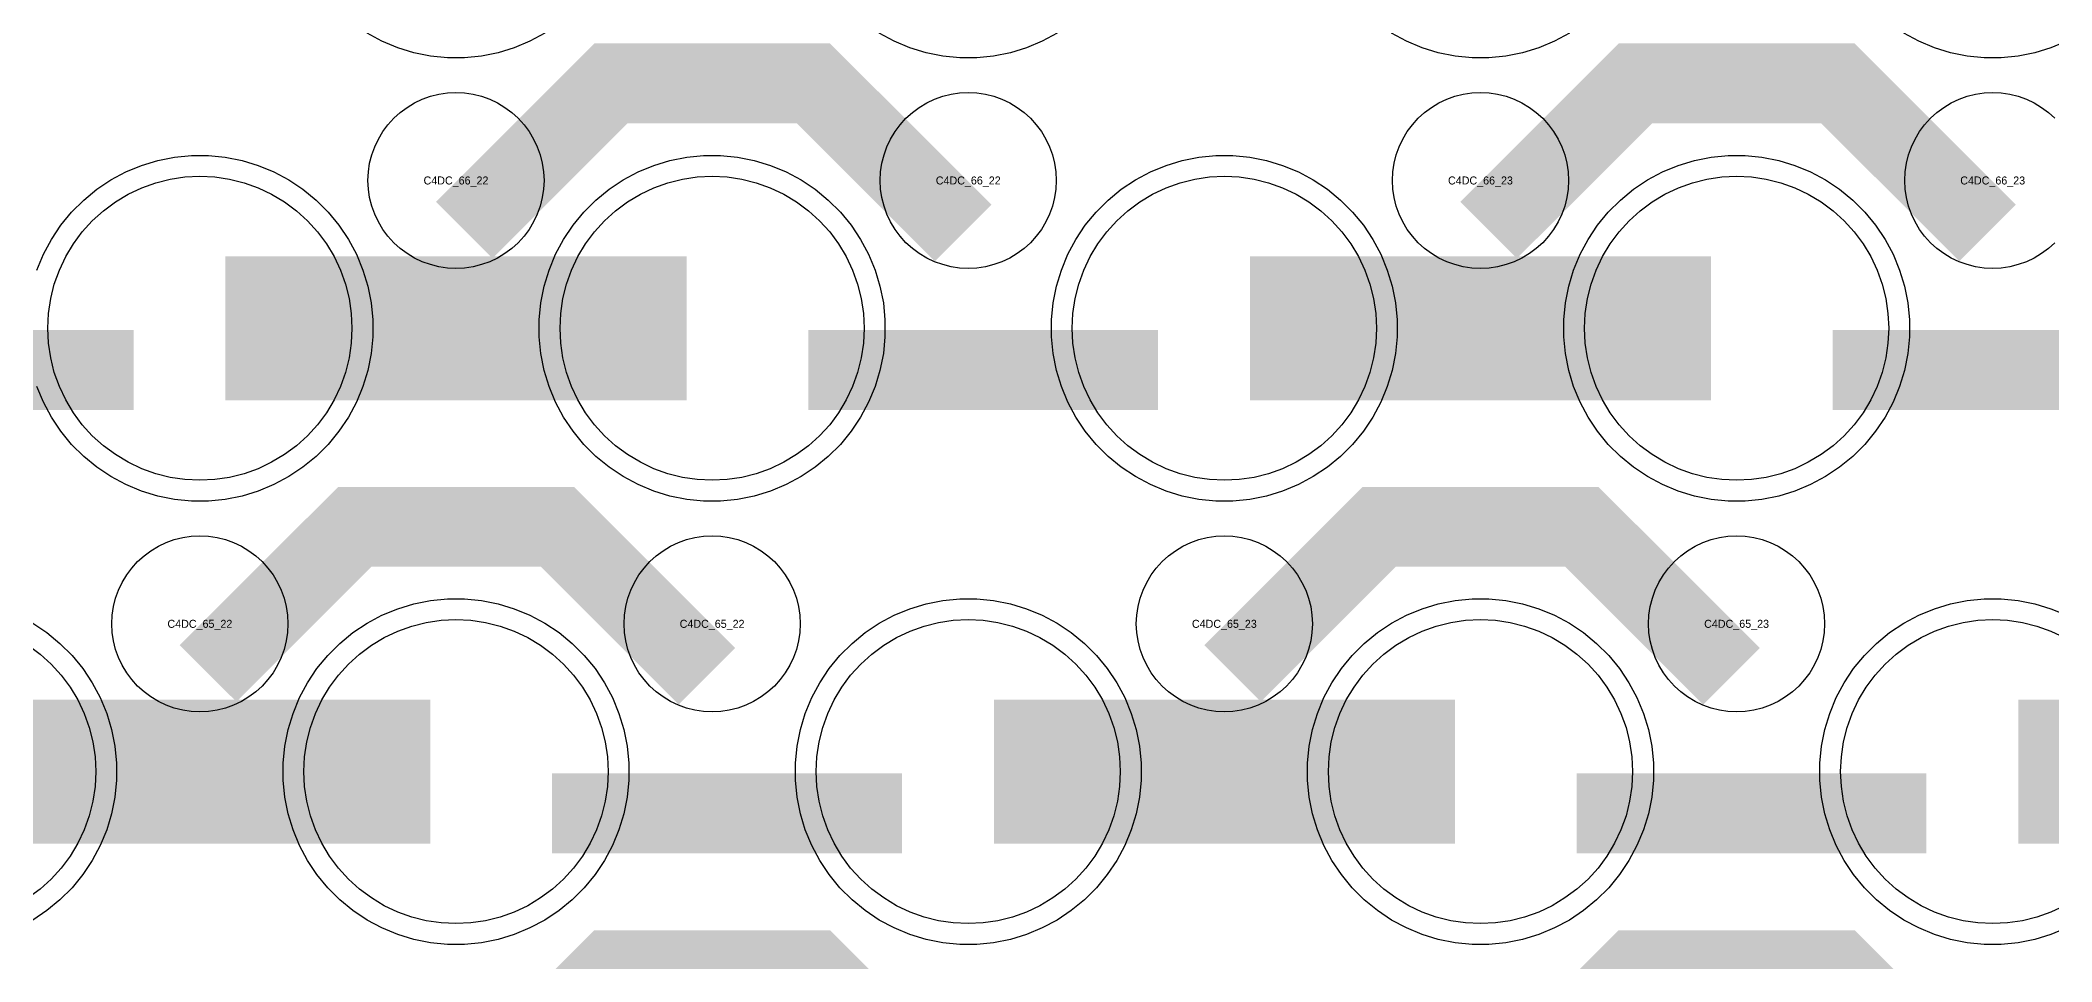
# Model space of a CAD drawing. Extents: x -11880 to 11880, y -14992 to 14992.
# Drawn here: x -5010 to -4382, y -5892 to -5604 of the extents above; entities that cross this region are included whole.
import ezdxf
from ezdxf.enums import TextEntityAlignment as Align

# ---------------------------------------------------------------- set-up
doc = ezdxf.new("R2010")
doc.units = 0
doc.header["$MEASUREMENT"] = 0
for name, color, linetype in [('GDS_775_DT_237', 138, 'CONTINUOUS'), ('RDL1_FS', 34, 'CONTINUOUS'), ('RDL_BS', 160, 'CONTINUOUS')]:
    doc.layers.add(name, color=color, linetype=linetype)

msp = doc.modelspace()

# ---------------------------------------------------------------- linework, layer by layer
at = {"layer": 'RDL1_FS'}
for points in [[(-4960, -5741.844), (-4964.657, -5741.615), (-4969.268, -5740.931), (-4973.791, -5739.799), (-4978.181, -5738.227), (-4982.395, -5736.235), (-4986.395, -5733.837), (-4990.14, -5731.059), (-4993.594, -5727.929), (-4996.724, -5724.475), (-4999.502, -5720.73), (-5001.9, -5716.73), (-5003.892, -5712.516), (-5005.464, -5708.126), (-5006.596, -5703.603), (-5007.28, -5698.992), (-5007.509, -5694.335), (-5007.28, -5689.678), (-5006.596, -5685.067), (-5005.464, -5680.544), (-5003.892, -5676.154), (-5001.9, -5671.94), (-4999.502, -5667.94), (-4996.724, -5664.195), (-4993.594, -5660.741), (-4990.14, -5657.611), (-4986.395, -5654.833), (-4982.395, -5652.435), (-4978.181, -5650.443), (-4973.791, -5648.871), (-4969.268, -5647.739), (-4964.657, -5647.055), (-4960, -5646.826), (-4955.343, -5647.055), (-4950.732, -5647.739), (-4946.209, -5648.871), (-4941.819, -5650.443), (-4937.605, -5652.435), (-4933.605, -5654.833), (-4929.86, -5657.611), (-4926.406, -5660.741), (-4923.276, -5664.195), (-4920.498, -5667.94), (-4918.1, -5671.94), (-4916.108, -5676.154), (-4914.536, -5680.544), (-4913.404, -5685.067), (-4912.72, -5689.678), (-4912.491, -5694.335), (-4912.72, -5698.992), (-4913.404, -5703.603), (-4914.536, -5708.126), (-4916.108, -5712.516), (-4918.1, -5716.73), (-4920.498, -5720.73), (-4923.276, -5724.475), (-4926.406, -5727.929), (-4929.86, -5731.059), (-4933.605, -5733.837), (-4937.605, -5736.235), (-4941.819, -5738.227), (-4946.209, -5739.799), (-4950.732, -5740.931), (-4955.343, -5741.615)], [(-4800, -5741.844), (-4804.657, -5741.615), (-4809.268, -5740.931), (-4813.791, -5739.799), (-4818.181, -5738.227), (-4822.395, -5736.235), (-4826.395, -5733.837), (-4830.14, -5731.059), (-4833.594, -5727.929), (-4836.724, -5724.475), (-4839.502, -5720.73), (-4841.9, -5716.73), (-4843.892, -5712.516), (-4845.464, -5708.126), (-4846.596, -5703.603), (-4847.28, -5698.992), (-4847.509, -5694.335), (-4847.28, -5689.678), (-4846.596, -5685.067), (-4845.464, -5680.544), (-4843.892, -5676.154), (-4841.9, -5671.94), (-4839.502, -5667.94), (-4836.724, -5664.195), (-4833.594, -5660.741), (-4830.14, -5657.611), (-4826.395, -5654.833), (-4822.395, -5652.435), (-4818.181, -5650.443), (-4813.791, -5648.871), (-4809.268, -5647.739), (-4804.657, -5647.055), (-4800, -5646.826), (-4795.343, -5647.055), (-4790.732, -5647.739), (-4786.209, -5648.871), (-4781.819, -5650.443), (-4777.605, -5652.435), (-4773.605, -5654.833), (-4769.86, -5657.611), (-4766.406, -5660.741), (-4763.276, -5664.195), (-4760.498, -5667.94), (-4758.1, -5671.94), (-4756.108, -5676.154), (-4754.536, -5680.544), (-4753.404, -5685.067), (-4752.72, -5689.678), (-4752.491, -5694.335), (-4752.72, -5698.992), (-4753.404, -5703.603), (-4754.536, -5708.126), (-4756.108, -5712.516), (-4758.1, -5716.73), (-4760.498, -5720.73), (-4763.276, -5724.475), (-4766.406, -5727.929), (-4769.86, -5731.059), (-4773.605, -5733.837), (-4777.605, -5736.235), (-4781.819, -5738.227), (-4786.209, -5739.799), (-4790.732, -5740.931), (-4795.343, -5741.615)], [(-4640, -5741.844), (-4644.657, -5741.615), (-4649.268, -5740.931), (-4653.791, -5739.799), (-4658.181, -5738.227), (-4662.395, -5736.235), (-4666.395, -5733.837), (-4670.14, -5731.059), (-4673.594, -5727.929), (-4676.724, -5724.475), (-4679.502, -5720.73), (-4681.9, -5716.73), (-4683.892, -5712.516), (-4685.464, -5708.126), (-4686.596, -5703.603), (-4687.28, -5698.992), (-4687.509, -5694.335), (-4687.28, -5689.678), (-4686.596, -5685.067), (-4685.464, -5680.544), (-4683.892, -5676.154), (-4681.9, -5671.94), (-4679.502, -5667.94), (-4676.724, -5664.195), (-4673.594, -5660.741), (-4670.14, -5657.611), (-4666.395, -5654.833), (-4662.395, -5652.435), (-4658.181, -5650.443), (-4653.791, -5648.871), (-4649.268, -5647.739), (-4644.657, -5647.055), (-4640, -5646.826), (-4635.343, -5647.055), (-4630.732, -5647.739), (-4626.209, -5648.871), (-4621.819, -5650.443), (-4617.605, -5652.435), (-4613.605, -5654.833), (-4609.86, -5657.611), (-4606.406, -5660.741), (-4603.276, -5664.195), (-4600.498, -5667.94), (-4598.1, -5671.94), (-4596.108, -5676.154), (-4594.536, -5680.544), (-4593.404, -5685.067), (-4592.72, -5689.678), (-4592.491, -5694.335), (-4592.72, -5698.992), (-4593.404, -5703.603), (-4594.536, -5708.126), (-4596.108, -5712.516), (-4598.1, -5716.73), (-4600.498, -5720.73), (-4603.276, -5724.475), (-4606.406, -5727.929), (-4609.86, -5731.059), (-4613.605, -5733.837), (-4617.605, -5736.235), (-4621.819, -5738.227), (-4626.209, -5739.799), (-4630.732, -5740.931), (-4635.343, -5741.615)], [(-4480, -5741.844), (-4484.657, -5741.615), (-4489.268, -5740.931), (-4493.791, -5739.799), (-4498.181, -5738.227), (-4502.395, -5736.235), (-4506.395, -5733.837), (-4510.14, -5731.059), (-4513.594, -5727.929), (-4516.724, -5724.475), (-4519.502, -5720.73), (-4521.9, -5716.73), (-4523.892, -5712.516), (-4525.464, -5708.126), (-4526.596, -5703.603), (-4527.28, -5698.992), (-4527.509, -5694.335), (-4527.28, -5689.678), (-4526.596, -5685.067), (-4525.464, -5680.544), (-4523.892, -5676.154), (-4521.9, -5671.94), (-4519.502, -5667.94), (-4516.724, -5664.195), (-4513.594, -5660.741), (-4510.14, -5657.611), (-4506.395, -5654.833), (-4502.395, -5652.435), (-4498.181, -5650.443), (-4493.791, -5648.871), (-4489.268, -5647.739), (-4484.657, -5647.055), (-4480, -5646.826), (-4475.343, -5647.055), (-4470.732, -5647.739), (-4466.209, -5648.871), (-4461.819, -5650.443), (-4457.605, -5652.435), (-4453.605, -5654.833), (-4449.86, -5657.611), (-4446.406, -5660.741), (-4443.276, -5664.195), (-4440.498, -5667.94), (-4438.1, -5671.94), (-4436.108, -5676.154), (-4434.536, -5680.544), (-4433.404, -5685.067), (-4432.72, -5689.678), (-4432.491, -5694.335), (-4432.72, -5698.992), (-4433.404, -5703.603), (-4434.536, -5708.126), (-4436.108, -5712.516), (-4438.1, -5716.73), (-4440.498, -5720.73), (-4443.276, -5724.475), (-4446.406, -5727.929), (-4449.86, -5731.059), (-4453.605, -5733.837), (-4457.605, -5736.235), (-4461.819, -5738.227), (-4466.209, -5739.799), (-4470.732, -5740.931), (-4475.343, -5741.615)], [(-4880, -5880.409), (-4884.657, -5880.18), (-4889.268, -5879.496), (-4893.791, -5878.364), (-4898.181, -5876.792), (-4902.395, -5874.8), (-4906.395, -5872.402), (-4910.14, -5869.624), (-4913.594, -5866.494), (-4916.724, -5863.04), (-4919.502, -5859.295), (-4921.9, -5855.295), (-4923.892, -5851.081), (-4925.464, -5846.691), (-4926.596, -5842.168), (-4927.28, -5837.557), (-4927.509, -5832.9), (-4927.28, -5828.243), (-4926.596, -5823.632), (-4925.464, -5819.109), (-4923.892, -5814.719), (-4921.9, -5810.505), (-4919.502, -5806.505), (-4916.724, -5802.76), (-4913.594, -5799.306), (-4910.14, -5796.176), (-4906.395, -5793.398), (-4902.395, -5791), (-4898.181, -5789.008), (-4893.791, -5787.436), (-4889.268, -5786.304), (-4884.657, -5785.62), (-4880, -5785.391), (-4875.343, -5785.62), (-4870.732, -5786.304), (-4866.209, -5787.436), (-4861.819, -5789.008), (-4857.605, -5791), (-4853.605, -5793.398), (-4849.86, -5796.176), (-4846.406, -5799.306), (-4843.276, -5802.76), (-4840.498, -5806.505), (-4838.1, -5810.505), (-4836.108, -5814.719), (-4834.536, -5819.109), (-4833.404, -5823.632), (-4832.72, -5828.243), (-4832.491, -5832.9), (-4832.72, -5837.557), (-4833.404, -5842.168), (-4834.536, -5846.691), (-4836.108, -5851.081), (-4838.1, -5855.295), (-4840.498, -5859.295), (-4843.276, -5863.04), (-4846.406, -5866.494), (-4849.86, -5869.624), (-4853.605, -5872.402), (-4857.605, -5874.8), (-4861.819, -5876.792), (-4866.209, -5878.364), (-4870.732, -5879.496), (-4875.343, -5880.18)], [(-4720, -5880.409), (-4724.657, -5880.18), (-4729.268, -5879.496), (-4733.791, -5878.364), (-4738.181, -5876.792), (-4742.395, -5874.8), (-4746.395, -5872.402), (-4750.14, -5869.624), (-4753.594, -5866.494), (-4756.724, -5863.04), (-4759.502, -5859.295), (-4761.9, -5855.295), (-4763.892, -5851.081), (-4765.464, -5846.691), (-4766.596, -5842.168), (-4767.28, -5837.557), (-4767.509, -5832.9), (-4767.28, -5828.243), (-4766.596, -5823.632), (-4765.464, -5819.109), (-4763.892, -5814.719), (-4761.9, -5810.505), (-4759.502, -5806.505), (-4756.724, -5802.76), (-4753.594, -5799.306), (-4750.14, -5796.176), (-4746.395, -5793.398), (-4742.395, -5791), (-4738.181, -5789.008), (-4733.791, -5787.436), (-4729.268, -5786.304), (-4724.657, -5785.62), (-4720, -5785.391), (-4715.343, -5785.62), (-4710.732, -5786.304), (-4706.209, -5787.436), (-4701.819, -5789.008), (-4697.605, -5791), (-4693.605, -5793.398), (-4689.86, -5796.176), (-4686.406, -5799.306), (-4683.276, -5802.76), (-4680.498, -5806.505), (-4678.1, -5810.505), (-4676.108, -5814.719), (-4674.536, -5819.109), (-4673.404, -5823.632), (-4672.72, -5828.243), (-4672.491, -5832.9), (-4672.72, -5837.557), (-4673.404, -5842.168), (-4674.536, -5846.691), (-4676.108, -5851.081), (-4678.1, -5855.295), (-4680.498, -5859.295), (-4683.276, -5863.04), (-4686.406, -5866.494), (-4689.86, -5869.624), (-4693.605, -5872.402), (-4697.605, -5874.8), (-4701.819, -5876.792), (-4706.209, -5878.364), (-4710.732, -5879.496), (-4715.343, -5880.18)], [(-4560, -5880.409), (-4564.657, -5880.18), (-4569.268, -5879.496), (-4573.791, -5878.364), (-4578.181, -5876.792), (-4582.395, -5874.8), (-4586.395, -5872.402), (-4590.14, -5869.624), (-4593.594, -5866.494), (-4596.724, -5863.04), (-4599.502, -5859.295), (-4601.9, -5855.295), (-4603.892, -5851.081), (-4605.464, -5846.691), (-4606.596, -5842.168), (-4607.28, -5837.557), (-4607.509, -5832.9), (-4607.28, -5828.243), (-4606.596, -5823.632), (-4605.464, -5819.109), (-4603.892, -5814.719), (-4601.9, -5810.505), (-4599.502, -5806.505), (-4596.724, -5802.76), (-4593.594, -5799.306), (-4590.14, -5796.176), (-4586.395, -5793.398), (-4582.395, -5791), (-4578.181, -5789.008), (-4573.791, -5787.436), (-4569.268, -5786.304), (-4564.657, -5785.62), (-4560, -5785.391), (-4555.343, -5785.62), (-4550.732, -5786.304), (-4546.209, -5787.436), (-4541.819, -5789.008), (-4537.605, -5791), (-4533.605, -5793.398), (-4529.86, -5796.176), (-4526.406, -5799.306), (-4523.276, -5802.76), (-4520.498, -5806.505), (-4518.1, -5810.505), (-4516.108, -5814.719), (-4514.536, -5819.109), (-4513.404, -5823.632), (-4512.72, -5828.243), (-4512.491, -5832.9), (-4512.72, -5837.557), (-4513.404, -5842.168), (-4514.536, -5846.691), (-4516.108, -5851.081), (-4518.1, -5855.295), (-4520.498, -5859.295), (-4523.276, -5863.04), (-4526.406, -5866.494), (-4529.86, -5869.624), (-4533.605, -5872.402), (-4537.605, -5874.8), (-4541.819, -5876.792), (-4546.209, -5878.364), (-4550.732, -5879.496), (-4555.343, -5880.18)]]:
    msp.add_lwpolyline(points, close=True, dxfattribs=at)
for points in [[(-4951.998, -5694.335, 45, 45, 0), (-4879.998, -5694.335, 45, 45, 0)], [(-4879.998, -5694.335, 45, 45, 0), (-4807.998, -5694.335, 45, 45, 0)], [(-4631.998, -5694.335, 45, 45, 0), (-4559.998, -5694.335, 45, 45, 0)], [(-4559.998, -5694.335, 45, 45, 0), (-4487.998, -5694.335, 45, 45, 0)], [(-5031.998, -5832.9, 45, 45, 0), (-4959.998, -5832.9, 45, 45, 0)], [(-4959.998, -5832.9, 45, 45, 0), (-4887.998, -5832.9, 45, 45, 0)], [(-4711.998, -5832.9, 45, 45, 0), (-4639.998, -5832.9, 45, 45, 0)], [(-4639.998, -5832.9, 45, 45, 0), (-4567.998, -5832.9, 45, 45, 0)], [(-4391.998, -5832.9, 45, 45, 0), (-4319.998, -5832.9, 45, 45, 0)]]:
    msp.add_lwpolyline(points, format="xyseb", dxfattribs=at)
for points in [[(-4377.605, -5874.8), (-4381.819, -5876.792), (-4386.209, -5878.364), (-4390.732, -5879.496), (-4395.343, -5880.18), (-4400, -5880.409), (-4404.657, -5880.18), (-4409.268, -5879.496), (-4413.791, -5878.364), (-4418.181, -5876.792), (-4422.395, -5874.8), (-4426.395, -5872.402), (-4430.14, -5869.624), (-4433.594, -5866.494), (-4436.724, -5863.04), (-4439.502, -5859.295), (-4441.9, -5855.295), (-4443.892, -5851.081), (-4445.464, -5846.691), (-4446.596, -5842.168), (-4447.28, -5837.557), (-4447.509, -5832.9), (-4447.28, -5828.243), (-4446.596, -5823.632), (-4445.464, -5819.109), (-4443.892, -5814.719), (-4441.9, -5810.505), (-4439.502, -5806.505), (-4436.724, -5802.76), (-4433.594, -5799.306), (-4430.14, -5796.176), (-4426.395, -5793.398), (-4422.395, -5791), (-4418.181, -5789.008), (-4413.791, -5787.436), (-4409.268, -5786.304), (-4404.657, -5785.62), (-4400, -5785.391), (-4395.343, -5785.62), (-4390.732, -5786.304), (-4386.209, -5787.436), (-4381.819, -5789.008), (-4377.605, -5791)], [(-5013.605, -5793.398), (-5009.86, -5796.176), (-5006.406, -5799.306), (-5003.276, -5802.76), (-5000.498, -5806.505), (-4998.1, -5810.505), (-4996.108, -5814.719), (-4994.536, -5819.109), (-4993.404, -5823.632), (-4992.72, -5828.243), (-4992.491, -5832.9), (-4992.72, -5837.557), (-4993.404, -5842.168), (-4994.536, -5846.691), (-4996.108, -5851.081), (-4998.1, -5855.295), (-5000.498, -5859.295), (-5003.276, -5863.04), (-5006.406, -5866.494), (-5009.86, -5869.624), (-5013.605, -5872.402)]]:
    msp.add_lwpolyline(points, dxfattribs=at)
at = {"layer": 'RDL_BS', "color": 240, "true_color": 0xed1f24}
for points in [[(-4852.223, -5602.153), (-4856.885, -5604.645), (-4861.795, -5606.676), (-4866.835, -5608.207), (-4872.062, -5609.253), (-4877.356, -5609.77), (-4882.644, -5609.77), (-4887.938, -5609.253), (-4893.165, -5608.207), (-4898.205, -5606.676), (-4903.115, -5604.645), (-4907.777, -5602.153)], [(-4692.223, -5602.153), (-4696.885, -5604.645), (-4701.795, -5606.676), (-4706.835, -5608.207), (-4712.062, -5609.253), (-4717.356, -5609.77), (-4722.644, -5609.77), (-4727.938, -5609.253), (-4733.165, -5608.207), (-4738.205, -5606.676), (-4743.115, -5604.645), (-4747.777, -5602.153)], [(-4532.223, -5602.153), (-4536.885, -5604.645), (-4541.795, -5606.676), (-4546.835, -5608.207), (-4552.062, -5609.253), (-4557.356, -5609.77), (-4562.644, -5609.77), (-4567.938, -5609.253), (-4573.165, -5608.207), (-4578.205, -5606.676), (-4583.115, -5604.645), (-4587.777, -5602.153)], [(-4376.885, -5604.645), (-4381.795, -5606.676), (-4386.835, -5608.207), (-4392.062, -5609.253), (-4397.356, -5609.77), (-4402.644, -5609.77), (-4407.938, -5609.253), (-4413.165, -5608.207), (-4418.205, -5606.676), (-4423.115, -5604.645), (-4427.777, -5602.153)]]:
    msp.add_lwpolyline(points, dxfattribs=at)
at = {"layer": 'RDL_BS'}
for points in [[(-4877.438, -5663.649, 25, 25, 0), (-4831.623, -5617.834, 25, 25, 0), (-4798.07, -5617.834, 25, 25, 0)], [(-4721.599, -5664.548, 25, 25, 0), (-4768.313, -5617.834, 25, 25, 0), (-4798.071, -5617.834, 25, 25, 0)], [(-4557.438, -5663.649, 25, 25, 0), (-4511.623, -5617.834, 25, 25, 0), (-4478.07, -5617.834, 25, 25, 0)], [(-4401.599, -5664.548, 25, 25, 0), (-4448.313, -5617.834, 25, 25, 0), (-4478.071, -5617.834, 25, 25, 0)], [(-5089.984, -5707.348, 25, 25, 0), (-4980.719, -5707.348, 25, 25, 0)], [(-4769.984, -5707.348, 25, 25, 0), (-4660.719, -5707.348, 25, 25, 0)], [(-4449.984, -5707.348, 25, 25, 0), (-4340.719, -5707.348, 25, 25, 0)], [(-4957.438, -5802.214, 25, 25, 0), (-4911.623, -5756.399, 25, 25, 0), (-4878.07, -5756.399, 25, 25, 0)], [(-4801.599, -5803.113, 25, 25, 0), (-4848.313, -5756.399, 25, 25, 0), (-4878.071, -5756.399, 25, 25, 0)], [(-4637.438, -5802.214, 25, 25, 0), (-4591.623, -5756.399, 25, 25, 0), (-4558.07, -5756.399, 25, 25, 0)], [(-4481.599, -5803.113, 25, 25, 0), (-4528.313, -5756.399, 25, 25, 0), (-4558.071, -5756.399, 25, 25, 0)], [(-4849.984, -5845.913, 25, 25, 0), (-4740.719, -5845.913, 25, 25, 0)], [(-4529.984, -5845.913, 25, 25, 0), (-4420.719, -5845.913, 25, 25, 0)], [(-4877.438, -5940.779, 25, 25, 0), (-4831.623, -5894.964, 25, 25, 0), (-4798.07, -5894.964, 25, 25, 0)], [(-4721.599, -5941.678, 25, 25, 0), (-4768.313, -5894.964, 25, 25, 0), (-4798.071, -5894.964, 25, 25, 0)], [(-4557.438, -5940.779, 25, 25, 0), (-4511.623, -5894.964, 25, 25, 0), (-4478.07, -5894.964, 25, 25, 0)], [(-4401.599, -5941.678, 25, 25, 0), (-4448.313, -5894.964, 25, 25, 0), (-4478.071, -5894.964, 25, 25, 0)]]:
    msp.add_lwpolyline(points, format="xyseb", dxfattribs=at)
for points in [[(-4880, -5675.641), (-4882.693, -5675.509), (-4885.365, -5675.113), (-4887.984, -5674.456), (-4890.519, -5673.549), (-4892.956, -5672.397), (-4895.28, -5671.004), (-4897.443, -5669.401), (-4899.442, -5667.589), (-4901.254, -5665.59), (-4902.857, -5663.427), (-4904.25, -5661.103), (-4905.402, -5658.666), (-4906.309, -5656.131), (-4906.966, -5653.512), (-4907.362, -5650.84), (-4907.494, -5648.147), (-4907.362, -5645.454), (-4906.966, -5642.782), (-4906.309, -5640.163), (-4905.402, -5637.628), (-4904.25, -5635.191), (-4902.857, -5632.867), (-4901.254, -5630.704), (-4899.442, -5628.705), (-4897.443, -5626.893), (-4895.28, -5625.29), (-4892.956, -5623.897), (-4890.519, -5622.745), (-4887.984, -5621.838), (-4885.365, -5621.181), (-4882.693, -5620.785), (-4880, -5620.653), (-4877.307, -5620.785), (-4874.635, -5621.181), (-4872.016, -5621.838), (-4869.481, -5622.745), (-4867.044, -5623.897), (-4864.72, -5625.29), (-4862.557, -5626.893), (-4860.558, -5628.705), (-4858.746, -5630.704), (-4857.143, -5632.867), (-4855.75, -5635.191), (-4854.598, -5637.628), (-4853.691, -5640.163), (-4853.034, -5642.782), (-4852.638, -5645.454), (-4852.506, -5648.147), (-4852.638, -5650.84), (-4853.034, -5653.512), (-4853.691, -5656.131), (-4854.598, -5658.666), (-4855.75, -5661.103), (-4857.143, -5663.427), (-4858.746, -5665.59), (-4860.558, -5667.589), (-4862.557, -5669.401), (-4864.72, -5671.004), (-4867.044, -5672.397), (-4869.481, -5673.549), (-4872.016, -5674.456), (-4874.635, -5675.113), (-4877.307, -5675.509)], [(-4720, -5675.641), (-4722.693, -5675.509), (-4725.365, -5675.113), (-4727.984, -5674.456), (-4730.519, -5673.549), (-4732.956, -5672.397), (-4735.28, -5671.004), (-4737.443, -5669.401), (-4739.442, -5667.589), (-4741.254, -5665.59), (-4742.857, -5663.427), (-4744.25, -5661.103), (-4745.402, -5658.666), (-4746.309, -5656.131), (-4746.966, -5653.512), (-4747.362, -5650.84), (-4747.494, -5648.147), (-4747.362, -5645.454), (-4746.966, -5642.782), (-4746.309, -5640.163), (-4745.402, -5637.628), (-4744.25, -5635.191), (-4742.857, -5632.867), (-4741.254, -5630.704), (-4739.442, -5628.705), (-4737.443, -5626.893), (-4735.28, -5625.29), (-4732.956, -5623.897), (-4730.519, -5622.745), (-4727.984, -5621.838), (-4725.365, -5621.181), (-4722.693, -5620.785), (-4720, -5620.653), (-4717.307, -5620.785), (-4714.635, -5621.181), (-4712.016, -5621.838), (-4709.481, -5622.745), (-4707.044, -5623.897), (-4704.72, -5625.29), (-4702.557, -5626.893), (-4700.558, -5628.705), (-4698.746, -5630.704), (-4697.143, -5632.867), (-4695.75, -5635.191), (-4694.598, -5637.628), (-4693.691, -5640.163), (-4693.034, -5642.782), (-4692.638, -5645.454), (-4692.506, -5648.147), (-4692.638, -5650.84), (-4693.034, -5653.512), (-4693.691, -5656.131), (-4694.598, -5658.666), (-4695.75, -5661.103), (-4697.143, -5663.427), (-4698.746, -5665.59), (-4700.558, -5667.589), (-4702.557, -5669.401), (-4704.72, -5671.004), (-4707.044, -5672.397), (-4709.481, -5673.549), (-4712.016, -5674.456), (-4714.635, -5675.113), (-4717.307, -5675.509)], [(-4560, -5675.641), (-4562.693, -5675.509), (-4565.365, -5675.113), (-4567.984, -5674.456), (-4570.519, -5673.549), (-4572.956, -5672.397), (-4575.28, -5671.004), (-4577.443, -5669.401), (-4579.442, -5667.589), (-4581.254, -5665.59), (-4582.857, -5663.427), (-4584.25, -5661.103), (-4585.402, -5658.666), (-4586.309, -5656.131), (-4586.966, -5653.512), (-4587.362, -5650.84), (-4587.494, -5648.147), (-4587.362, -5645.454), (-4586.966, -5642.782), (-4586.309, -5640.163), (-4585.402, -5637.628), (-4584.25, -5635.191), (-4582.857, -5632.867), (-4581.254, -5630.704), (-4579.442, -5628.705), (-4577.443, -5626.893), (-4575.28, -5625.29), (-4572.956, -5623.897), (-4570.519, -5622.745), (-4567.984, -5621.838), (-4565.365, -5621.181), (-4562.693, -5620.785), (-4560, -5620.653), (-4557.307, -5620.785), (-4554.635, -5621.181), (-4552.016, -5621.838), (-4549.481, -5622.745), (-4547.044, -5623.897), (-4544.72, -5625.29), (-4542.557, -5626.893), (-4540.558, -5628.705), (-4538.746, -5630.704), (-4537.143, -5632.867), (-4535.75, -5635.191), (-4534.598, -5637.628), (-4533.691, -5640.163), (-4533.034, -5642.782), (-4532.638, -5645.454), (-4532.506, -5648.147), (-4532.638, -5650.84), (-4533.034, -5653.512), (-4533.691, -5656.131), (-4534.598, -5658.666), (-4535.75, -5661.103), (-4537.143, -5663.427), (-4538.746, -5665.59), (-4540.558, -5667.589), (-4542.557, -5669.401), (-4544.72, -5671.004), (-4547.044, -5672.397), (-4549.481, -5673.549), (-4552.016, -5674.456), (-4554.635, -5675.113), (-4557.307, -5675.509)], [(-4802.644, -5748.335), (-4807.938, -5747.818), (-4813.165, -5746.772), (-4818.205, -5745.241), (-4823.115, -5743.21), (-4827.777, -5740.718), (-4832.191, -5737.771), (-4836.292, -5734.409), (-4840.074, -5730.627), (-4843.436, -5726.526), (-4846.383, -5722.112), (-4848.875, -5717.45), (-4850.906, -5712.54), (-4852.437, -5707.5), (-4853.483, -5702.273), (-4854, -5696.979), (-4854, -5691.691), (-4853.483, -5686.397), (-4852.437, -5681.17), (-4850.906, -5676.13), (-4848.875, -5671.22), (-4846.383, -5666.558), (-4843.436, -5662.144), (-4840.074, -5658.043), (-4836.292, -5654.261), (-4832.191, -5650.899), (-4827.777, -5647.952), (-4823.115, -5645.46), (-4818.205, -5643.429), (-4813.165, -5641.898), (-4807.938, -5640.852), (-4802.644, -5640.335), (-4797.356, -5640.335), (-4792.062, -5640.852), (-4786.835, -5641.898), (-4781.795, -5643.429), (-4776.885, -5645.46), (-4772.223, -5647.952), (-4767.809, -5650.899), (-4763.708, -5654.261), (-4759.926, -5658.043), (-4756.564, -5662.144), (-4753.617, -5666.558), (-4751.125, -5671.22), (-4749.094, -5676.13), (-4747.563, -5681.17), (-4746.517, -5686.397), (-4746, -5691.691), (-4746, -5696.979), (-4746.517, -5702.273), (-4747.563, -5707.5), (-4749.094, -5712.54), (-4751.125, -5717.45), (-4753.617, -5722.112), (-4756.564, -5726.526), (-4759.926, -5730.627), (-4763.708, -5734.409), (-4767.809, -5737.771), (-4772.223, -5740.718), (-4776.885, -5743.21), (-4781.795, -5745.241), (-4786.835, -5746.772), (-4792.062, -5747.818), (-4797.356, -5748.335)], [(-4642.644, -5748.335), (-4647.938, -5747.818), (-4653.165, -5746.772), (-4658.205, -5745.241), (-4663.115, -5743.21), (-4667.777, -5740.718), (-4672.191, -5737.771), (-4676.292, -5734.409), (-4680.074, -5730.627), (-4683.436, -5726.526), (-4686.383, -5722.112), (-4688.875, -5717.45), (-4690.906, -5712.54), (-4692.437, -5707.5), (-4693.483, -5702.273), (-4694, -5696.979), (-4694, -5691.691), (-4693.483, -5686.397), (-4692.437, -5681.17), (-4690.906, -5676.13), (-4688.875, -5671.22), (-4686.383, -5666.558), (-4683.436, -5662.144), (-4680.074, -5658.043), (-4676.292, -5654.261), (-4672.191, -5650.899), (-4667.777, -5647.952), (-4663.115, -5645.46), (-4658.205, -5643.429), (-4653.165, -5641.898), (-4647.938, -5640.852), (-4642.644, -5640.335), (-4637.356, -5640.335), (-4632.062, -5640.852), (-4626.835, -5641.898), (-4621.795, -5643.429), (-4616.885, -5645.46), (-4612.223, -5647.952), (-4607.809, -5650.899), (-4603.708, -5654.261), (-4599.926, -5658.043), (-4596.564, -5662.144), (-4593.617, -5666.558), (-4591.125, -5671.22), (-4589.094, -5676.13), (-4587.563, -5681.17), (-4586.517, -5686.397), (-4586, -5691.691), (-4586, -5696.979), (-4586.517, -5702.273), (-4587.563, -5707.5), (-4589.094, -5712.54), (-4591.125, -5717.45), (-4593.617, -5722.112), (-4596.564, -5726.526), (-4599.926, -5730.627), (-4603.708, -5734.409), (-4607.809, -5737.771), (-4612.223, -5740.718), (-4616.885, -5743.21), (-4621.795, -5745.241), (-4626.835, -5746.772), (-4632.062, -5747.818), (-4637.356, -5748.335)], [(-4482.644, -5748.335), (-4487.938, -5747.818), (-4493.165, -5746.772), (-4498.205, -5745.241), (-4503.115, -5743.21), (-4507.777, -5740.718), (-4512.191, -5737.771), (-4516.292, -5734.409), (-4520.074, -5730.627), (-4523.436, -5726.526), (-4526.383, -5722.112), (-4528.875, -5717.45), (-4530.906, -5712.54), (-4532.437, -5707.5), (-4533.483, -5702.273), (-4534, -5696.979), (-4534, -5691.691), (-4533.483, -5686.397), (-4532.437, -5681.17), (-4530.906, -5676.13), (-4528.875, -5671.22), (-4526.383, -5666.558), (-4523.436, -5662.144), (-4520.074, -5658.043), (-4516.292, -5654.261), (-4512.191, -5650.899), (-4507.777, -5647.952), (-4503.115, -5645.46), (-4498.205, -5643.429), (-4493.165, -5641.898), (-4487.938, -5640.852), (-4482.644, -5640.335), (-4477.356, -5640.335), (-4472.062, -5640.852), (-4466.835, -5641.898), (-4461.795, -5643.429), (-4456.885, -5645.46), (-4452.223, -5647.952), (-4447.809, -5650.899), (-4443.708, -5654.261), (-4439.926, -5658.043), (-4436.564, -5662.144), (-4433.617, -5666.558), (-4431.125, -5671.22), (-4429.094, -5676.13), (-4427.563, -5681.17), (-4426.517, -5686.397), (-4426, -5691.691), (-4426, -5696.979), (-4426.517, -5702.273), (-4427.563, -5707.5), (-4429.094, -5712.54), (-4431.125, -5717.45), (-4433.617, -5722.112), (-4436.564, -5726.526), (-4439.926, -5730.627), (-4443.708, -5734.409), (-4447.809, -5737.771), (-4452.223, -5740.718), (-4456.885, -5743.21), (-4461.795, -5745.241), (-4466.835, -5746.772), (-4472.062, -5747.818), (-4477.356, -5748.335)], [(-4960, -5814.206), (-4962.693, -5814.074), (-4965.365, -5813.678), (-4967.984, -5813.021), (-4970.519, -5812.114), (-4972.956, -5810.962), (-4975.28, -5809.569), (-4977.443, -5807.966), (-4979.442, -5806.154), (-4981.254, -5804.155), (-4982.857, -5801.992), (-4984.25, -5799.668), (-4985.402, -5797.231), (-4986.309, -5794.696), (-4986.966, -5792.077), (-4987.362, -5789.405), (-4987.494, -5786.712), (-4987.362, -5784.019), (-4986.966, -5781.347), (-4986.309, -5778.728), (-4985.402, -5776.193), (-4984.25, -5773.756), (-4982.857, -5771.432), (-4981.254, -5769.269), (-4979.442, -5767.27), (-4977.443, -5765.458), (-4975.28, -5763.855), (-4972.956, -5762.462), (-4970.519, -5761.31), (-4967.984, -5760.403), (-4965.365, -5759.746), (-4962.693, -5759.35), (-4960, -5759.218), (-4957.307, -5759.35), (-4954.635, -5759.746), (-4952.016, -5760.403), (-4949.481, -5761.31), (-4947.044, -5762.462), (-4944.72, -5763.855), (-4942.557, -5765.458), (-4940.558, -5767.27), (-4938.746, -5769.269), (-4937.143, -5771.432), (-4935.75, -5773.756), (-4934.598, -5776.193), (-4933.691, -5778.728), (-4933.034, -5781.347), (-4932.638, -5784.019), (-4932.506, -5786.712), (-4932.638, -5789.405), (-4933.034, -5792.077), (-4933.691, -5794.696), (-4934.598, -5797.231), (-4935.75, -5799.668), (-4937.143, -5801.992), (-4938.746, -5804.155), (-4940.558, -5806.154), (-4942.557, -5807.966), (-4944.72, -5809.569), (-4947.044, -5810.962), (-4949.481, -5812.114), (-4952.016, -5813.021), (-4954.635, -5813.678), (-4957.307, -5814.074)], [(-4800, -5814.206), (-4802.693, -5814.074), (-4805.365, -5813.678), (-4807.984, -5813.021), (-4810.519, -5812.114), (-4812.956, -5810.962), (-4815.28, -5809.569), (-4817.443, -5807.966), (-4819.442, -5806.154), (-4821.254, -5804.155), (-4822.857, -5801.992), (-4824.25, -5799.668), (-4825.402, -5797.231), (-4826.309, -5794.696), (-4826.966, -5792.077), (-4827.362, -5789.405), (-4827.494, -5786.712), (-4827.362, -5784.019), (-4826.966, -5781.347), (-4826.309, -5778.728), (-4825.402, -5776.193), (-4824.25, -5773.756), (-4822.857, -5771.432), (-4821.254, -5769.269), (-4819.442, -5767.27), (-4817.443, -5765.458), (-4815.28, -5763.855), (-4812.956, -5762.462), (-4810.519, -5761.31), (-4807.984, -5760.403), (-4805.365, -5759.746), (-4802.693, -5759.35), (-4800, -5759.218), (-4797.307, -5759.35), (-4794.635, -5759.746), (-4792.016, -5760.403), (-4789.481, -5761.31), (-4787.044, -5762.462), (-4784.72, -5763.855), (-4782.557, -5765.458), (-4780.558, -5767.27), (-4778.746, -5769.269), (-4777.143, -5771.432), (-4775.75, -5773.756), (-4774.598, -5776.193), (-4773.691, -5778.728), (-4773.034, -5781.347), (-4772.638, -5784.019), (-4772.506, -5786.712), (-4772.638, -5789.405), (-4773.034, -5792.077), (-4773.691, -5794.696), (-4774.598, -5797.231), (-4775.75, -5799.668), (-4777.143, -5801.992), (-4778.746, -5804.155), (-4780.558, -5806.154), (-4782.557, -5807.966), (-4784.72, -5809.569), (-4787.044, -5810.962), (-4789.481, -5812.114), (-4792.016, -5813.021), (-4794.635, -5813.678), (-4797.307, -5814.074)], [(-4640, -5814.206), (-4642.693, -5814.074), (-4645.365, -5813.678), (-4647.984, -5813.021), (-4650.519, -5812.114), (-4652.956, -5810.962), (-4655.28, -5809.569), (-4657.443, -5807.966), (-4659.442, -5806.154), (-4661.254, -5804.155), (-4662.857, -5801.992), (-4664.25, -5799.668), (-4665.402, -5797.231), (-4666.309, -5794.696), (-4666.966, -5792.077), (-4667.362, -5789.405), (-4667.494, -5786.712), (-4667.362, -5784.019), (-4666.966, -5781.347), (-4666.309, -5778.728), (-4665.402, -5776.193), (-4664.25, -5773.756), (-4662.857, -5771.432), (-4661.254, -5769.269), (-4659.442, -5767.27), (-4657.443, -5765.458), (-4655.28, -5763.855), (-4652.956, -5762.462), (-4650.519, -5761.31), (-4647.984, -5760.403), (-4645.365, -5759.746), (-4642.693, -5759.35), (-4640, -5759.218), (-4637.307, -5759.35), (-4634.635, -5759.746), (-4632.016, -5760.403), (-4629.481, -5761.31), (-4627.044, -5762.462), (-4624.72, -5763.855), (-4622.557, -5765.458), (-4620.558, -5767.27), (-4618.746, -5769.269), (-4617.143, -5771.432), (-4615.75, -5773.756), (-4614.598, -5776.193), (-4613.691, -5778.728), (-4613.034, -5781.347), (-4612.638, -5784.019), (-4612.506, -5786.712), (-4612.638, -5789.405), (-4613.034, -5792.077), (-4613.691, -5794.696), (-4614.598, -5797.231), (-4615.75, -5799.668), (-4617.143, -5801.992), (-4618.746, -5804.155), (-4620.558, -5806.154), (-4622.557, -5807.966), (-4624.72, -5809.569), (-4627.044, -5810.962), (-4629.481, -5812.114), (-4632.016, -5813.021), (-4634.635, -5813.678), (-4637.307, -5814.074)], [(-4480, -5814.206), (-4482.693, -5814.074), (-4485.365, -5813.678), (-4487.984, -5813.021), (-4490.519, -5812.114), (-4492.956, -5810.962), (-4495.28, -5809.569), (-4497.443, -5807.966), (-4499.442, -5806.154), (-4501.254, -5804.155), (-4502.857, -5801.992), (-4504.25, -5799.668), (-4505.402, -5797.231), (-4506.309, -5794.696), (-4506.966, -5792.077), (-4507.362, -5789.405), (-4507.494, -5786.712), (-4507.362, -5784.019), (-4506.966, -5781.347), (-4506.309, -5778.728), (-4505.402, -5776.193), (-4504.25, -5773.756), (-4502.857, -5771.432), (-4501.254, -5769.269), (-4499.442, -5767.27), (-4497.443, -5765.458), (-4495.28, -5763.855), (-4492.956, -5762.462), (-4490.519, -5761.31), (-4487.984, -5760.403), (-4485.365, -5759.746), (-4482.693, -5759.35), (-4480, -5759.218), (-4477.307, -5759.35), (-4474.635, -5759.746), (-4472.016, -5760.403), (-4469.481, -5761.31), (-4467.044, -5762.462), (-4464.72, -5763.855), (-4462.557, -5765.458), (-4460.558, -5767.27), (-4458.746, -5769.269), (-4457.143, -5771.432), (-4455.75, -5773.756), (-4454.598, -5776.193), (-4453.691, -5778.728), (-4453.034, -5781.347), (-4452.638, -5784.019), (-4452.506, -5786.712), (-4452.638, -5789.405), (-4453.034, -5792.077), (-4453.691, -5794.696), (-4454.598, -5797.231), (-4455.75, -5799.668), (-4457.143, -5801.992), (-4458.746, -5804.155), (-4460.558, -5806.154), (-4462.557, -5807.966), (-4464.72, -5809.569), (-4467.044, -5810.962), (-4469.481, -5812.114), (-4472.016, -5813.021), (-4474.635, -5813.678), (-4477.307, -5814.074)], [(-4882.644, -5886.9), (-4887.938, -5886.383), (-4893.165, -5885.337), (-4898.205, -5883.806), (-4903.115, -5881.775), (-4907.777, -5879.283), (-4912.191, -5876.336), (-4916.292, -5872.974), (-4920.074, -5869.192), (-4923.436, -5865.091), (-4926.383, -5860.677), (-4928.875, -5856.015), (-4930.906, -5851.105), (-4932.437, -5846.065), (-4933.483, -5840.838), (-4934, -5835.544), (-4934, -5830.256), (-4933.483, -5824.962), (-4932.437, -5819.735), (-4930.906, -5814.695), (-4928.875, -5809.785), (-4926.383, -5805.123), (-4923.436, -5800.709), (-4920.074, -5796.608), (-4916.292, -5792.826), (-4912.191, -5789.464), (-4907.777, -5786.517), (-4903.115, -5784.025), (-4898.205, -5781.994), (-4893.165, -5780.463), (-4887.938, -5779.417), (-4882.644, -5778.9), (-4877.356, -5778.9), (-4872.062, -5779.417), (-4866.835, -5780.463), (-4861.795, -5781.994), (-4856.885, -5784.025), (-4852.223, -5786.517), (-4847.809, -5789.464), (-4843.708, -5792.826), (-4839.926, -5796.608), (-4836.564, -5800.709), (-4833.617, -5805.123), (-4831.125, -5809.785), (-4829.094, -5814.695), (-4827.563, -5819.735), (-4826.517, -5824.962), (-4826, -5830.256), (-4826, -5835.544), (-4826.517, -5840.838), (-4827.563, -5846.065), (-4829.094, -5851.105), (-4831.125, -5856.015), (-4833.617, -5860.677), (-4836.564, -5865.091), (-4839.926, -5869.192), (-4843.708, -5872.974), (-4847.809, -5876.336), (-4852.223, -5879.283), (-4856.885, -5881.775), (-4861.795, -5883.806), (-4866.835, -5885.337), (-4872.062, -5886.383), (-4877.356, -5886.9)], [(-4722.644, -5886.9), (-4727.938, -5886.383), (-4733.165, -5885.337), (-4738.205, -5883.806), (-4743.115, -5881.775), (-4747.777, -5879.283), (-4752.191, -5876.336), (-4756.292, -5872.974), (-4760.074, -5869.192), (-4763.436, -5865.091), (-4766.383, -5860.677), (-4768.875, -5856.015), (-4770.906, -5851.105), (-4772.437, -5846.065), (-4773.483, -5840.838), (-4774, -5835.544), (-4774, -5830.256), (-4773.483, -5824.962), (-4772.437, -5819.735), (-4770.906, -5814.695), (-4768.875, -5809.785), (-4766.383, -5805.123), (-4763.436, -5800.709), (-4760.074, -5796.608), (-4756.292, -5792.826), (-4752.191, -5789.464), (-4747.777, -5786.517), (-4743.115, -5784.025), (-4738.205, -5781.994), (-4733.165, -5780.463), (-4727.938, -5779.417), (-4722.644, -5778.9), (-4717.356, -5778.9), (-4712.062, -5779.417), (-4706.835, -5780.463), (-4701.795, -5781.994), (-4696.885, -5784.025), (-4692.223, -5786.517), (-4687.809, -5789.464), (-4683.708, -5792.826), (-4679.926, -5796.608), (-4676.564, -5800.709), (-4673.617, -5805.123), (-4671.125, -5809.785), (-4669.094, -5814.695), (-4667.563, -5819.735), (-4666.517, -5824.962), (-4666, -5830.256), (-4666, -5835.544), (-4666.517, -5840.838), (-4667.563, -5846.065), (-4669.094, -5851.105), (-4671.125, -5856.015), (-4673.617, -5860.677), (-4676.564, -5865.091), (-4679.926, -5869.192), (-4683.708, -5872.974), (-4687.809, -5876.336), (-4692.223, -5879.283), (-4696.885, -5881.775), (-4701.795, -5883.806), (-4706.835, -5885.337), (-4712.062, -5886.383), (-4717.356, -5886.9)], [(-4562.644, -5886.9), (-4567.938, -5886.383), (-4573.165, -5885.337), (-4578.205, -5883.806), (-4583.115, -5881.775), (-4587.777, -5879.283), (-4592.191, -5876.336), (-4596.292, -5872.974), (-4600.074, -5869.192), (-4603.436, -5865.091), (-4606.383, -5860.677), (-4608.875, -5856.015), (-4610.906, -5851.105), (-4612.437, -5846.065), (-4613.483, -5840.838), (-4614, -5835.544), (-4614, -5830.256), (-4613.483, -5824.962), (-4612.437, -5819.735), (-4610.906, -5814.695), (-4608.875, -5809.785), (-4606.383, -5805.123), (-4603.436, -5800.709), (-4600.074, -5796.608), (-4596.292, -5792.826), (-4592.191, -5789.464), (-4587.777, -5786.517), (-4583.115, -5784.025), (-4578.205, -5781.994), (-4573.165, -5780.463), (-4567.938, -5779.417), (-4562.644, -5778.9), (-4557.356, -5778.9), (-4552.062, -5779.417), (-4546.835, -5780.463), (-4541.795, -5781.994), (-4536.885, -5784.025), (-4532.223, -5786.517), (-4527.809, -5789.464), (-4523.708, -5792.826), (-4519.926, -5796.608), (-4516.564, -5800.709), (-4513.617, -5805.123), (-4511.125, -5809.785), (-4509.094, -5814.695), (-4507.563, -5819.735), (-4506.517, -5824.962), (-4506, -5830.256), (-4506, -5835.544), (-4506.517, -5840.838), (-4507.563, -5846.065), (-4509.094, -5851.105), (-4511.125, -5856.015), (-4513.617, -5860.677), (-4516.564, -5865.091), (-4519.926, -5869.192), (-4523.708, -5872.974), (-4527.809, -5876.336), (-4532.223, -5879.283), (-4536.885, -5881.775), (-4541.795, -5883.806), (-4546.835, -5885.337), (-4552.062, -5886.383), (-4557.356, -5886.9)]]:
    msp.add_lwpolyline(points, close=True, dxfattribs=at)
for points in [[(-4380.558, -5667.589), (-4382.557, -5669.401), (-4384.72, -5671.004), (-4387.044, -5672.397), (-4389.481, -5673.549), (-4392.016, -5674.456), (-4394.635, -5675.113), (-4397.307, -5675.509), (-4400, -5675.641), (-4402.693, -5675.509), (-4405.365, -5675.113), (-4407.984, -5674.456), (-4410.519, -5673.549), (-4412.956, -5672.397), (-4415.28, -5671.004), (-4417.443, -5669.401), (-4419.442, -5667.589), (-4421.254, -5665.59), (-4422.857, -5663.427), (-4424.25, -5661.103), (-4425.402, -5658.666), (-4426.309, -5656.131), (-4426.966, -5653.512), (-4427.362, -5650.84), (-4427.494, -5648.147), (-4427.362, -5645.454), (-4426.966, -5642.782), (-4426.309, -5640.163), (-4425.402, -5637.628), (-4424.25, -5635.191), (-4422.857, -5632.867), (-4421.254, -5630.704), (-4419.442, -5628.705), (-4417.443, -5626.893), (-4415.28, -5625.29), (-4412.956, -5623.897), (-4410.519, -5622.745), (-4407.984, -5621.838), (-4405.365, -5621.181), (-4402.693, -5620.785), (-4400, -5620.653), (-4397.307, -5620.785), (-4394.635, -5621.181), (-4392.016, -5621.838), (-4389.481, -5622.745), (-4387.044, -5623.897), (-4384.72, -5625.29), (-4382.557, -5626.893), (-4380.558, -5628.705)], [(-5010.906, -5676.13), (-5008.875, -5671.22), (-5006.383, -5666.558), (-5003.436, -5662.144), (-5000.074, -5658.043), (-4996.292, -5654.261), (-4992.191, -5650.899), (-4987.777, -5647.952), (-4983.115, -5645.46), (-4978.205, -5643.429), (-4973.165, -5641.898), (-4967.938, -5640.852), (-4962.644, -5640.335), (-4957.356, -5640.335), (-4952.062, -5640.852), (-4946.835, -5641.898), (-4941.795, -5643.429), (-4936.885, -5645.46), (-4932.223, -5647.952), (-4927.809, -5650.899), (-4923.708, -5654.261), (-4919.926, -5658.043), (-4916.564, -5662.144), (-4913.617, -5666.558), (-4911.125, -5671.22), (-4909.094, -5676.13), (-4907.563, -5681.17), (-4906.517, -5686.397), (-4906, -5691.691), (-4906, -5696.979), (-4906.517, -5702.273), (-4907.563, -5707.5), (-4909.094, -5712.54), (-4911.125, -5717.45), (-4913.617, -5722.112), (-4916.564, -5726.526), (-4919.926, -5730.627), (-4923.708, -5734.409), (-4927.809, -5737.771), (-4932.223, -5740.718), (-4936.885, -5743.21), (-4941.795, -5745.241), (-4946.835, -5746.772), (-4952.062, -5747.818), (-4957.356, -5748.335), (-4962.644, -5748.335), (-4967.938, -5747.818), (-4973.165, -5746.772), (-4978.205, -5745.241), (-4983.115, -5743.21), (-4987.777, -5740.718), (-4992.191, -5737.771), (-4996.292, -5734.409), (-5000.074, -5730.627), (-5003.436, -5726.526), (-5006.383, -5722.112), (-5008.875, -5717.45), (-5010.906, -5712.54)], [(-4376.885, -5881.775), (-4381.795, -5883.806), (-4386.835, -5885.337), (-4392.062, -5886.383), (-4397.356, -5886.9), (-4402.644, -5886.9), (-4407.938, -5886.383), (-4413.165, -5885.337), (-4418.205, -5883.806), (-4423.115, -5881.775), (-4427.777, -5879.283), (-4432.191, -5876.336), (-4436.292, -5872.974), (-4440.074, -5869.192), (-4443.436, -5865.091), (-4446.383, -5860.677), (-4448.875, -5856.015), (-4450.906, -5851.105), (-4452.437, -5846.065), (-4453.483, -5840.838), (-4454, -5835.544), (-4454, -5830.256), (-4453.483, -5824.962), (-4452.437, -5819.735), (-4450.906, -5814.695), (-4448.875, -5809.785), (-4446.383, -5805.123), (-4443.436, -5800.709), (-4440.074, -5796.608), (-4436.292, -5792.826), (-4432.191, -5789.464), (-4427.777, -5786.517), (-4423.115, -5784.025), (-4418.205, -5781.994), (-4413.165, -5780.463), (-4407.938, -5779.417), (-4402.644, -5778.9), (-4397.356, -5778.9), (-4392.062, -5779.417), (-4386.835, -5780.463), (-4381.795, -5781.994), (-4376.885, -5784.025)], [(-5012.223, -5786.517), (-5007.809, -5789.464), (-5003.708, -5792.826), (-4999.926, -5796.608), (-4996.564, -5800.709), (-4993.617, -5805.123), (-4991.125, -5809.785), (-4989.094, -5814.695), (-4987.563, -5819.735), (-4986.517, -5824.962), (-4986, -5830.256), (-4986, -5835.544), (-4986.517, -5840.838), (-4987.563, -5846.065), (-4989.094, -5851.105), (-4991.125, -5856.015), (-4993.617, -5860.677), (-4996.564, -5865.091), (-4999.926, -5869.192), (-5003.708, -5872.974), (-5007.809, -5876.336), (-5012.223, -5879.283)]]:
    msp.add_lwpolyline(points, dxfattribs=at)

# ---------------------------------------------------------------- texts
at = {"layer": 'GDS_775_DT_237'}
for s, p in [('C4DC_66_22', (-4880, -5648.147)), ('C4DC_66_22', (-4880, -5648.147)), ('C4DC_66_22', (-4720, -5648.147)), ('C4DC_66_22', (-4720, -5648.147)), ('C4DC_66_23', (-4560, -5648.147)), ('C4DC_66_23', (-4560, -5648.147)), ('C4DC_66_23', (-4400, -5648.147)), ('C4DC_66_23', (-4400, -5648.147)), ('C4DC_65_22', (-4960, -5786.712)), ('C4DC_65_22', (-4960, -5786.712)), ('C4DC_65_22', (-4800, -5786.712)), ('C4DC_65_22', (-4800, -5786.712)), ('C4DC_65_23', (-4640, -5786.712)), ('C4DC_65_23', (-4640, -5786.712)), ('C4DC_65_23', (-4480, -5786.712)), ('C4DC_65_23', (-4480, -5786.712))]:
    msp.add_text(s, height=2.5, dxfattribs=at).set_placement(p, align=Align.MIDDLE_CENTER)

doc.saveas('drawing.dxf')
